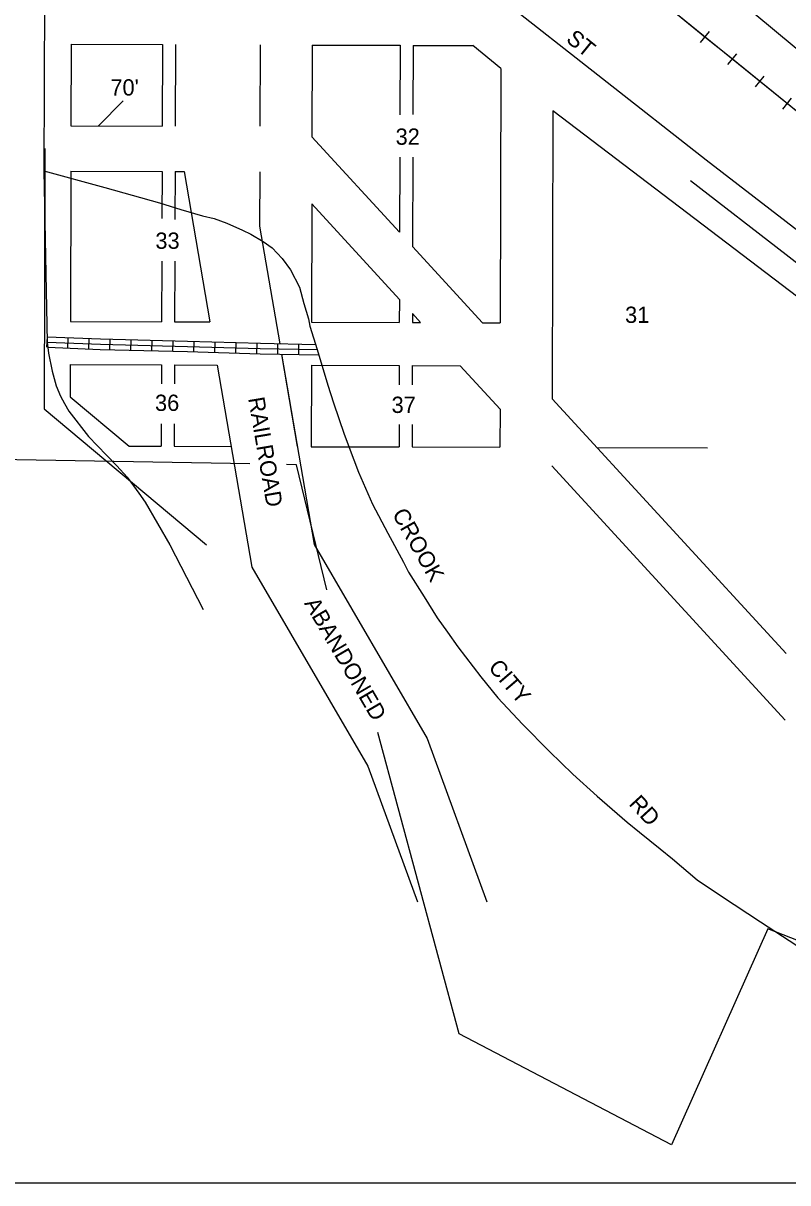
# Model space of a CAD drawing. Extents: x 398493 to 495599, y 16154787 to 16597406.
# Drawn here: x 429795 to 430968, y 16183829 to 16185610 of the extents above; entities that cross this region are included whole.
import ezdxf

# ---------------------------------------------------------------- set-up
doc = ezdxf.new("R2010")
doc.units = 0
for name, color, linetype in [('L11', 7, 'Continuous'), ('L13', 7, 'Continuous'), ('L18', 7, 'Continuous'), ('L2', 7, 'Continuous'), ('L23', 7, 'Continuous'), ('L3', 7, 'Continuous'), ('L5', 7, 'Continuous'), ('L9', 7, 'Continuous')]:
    doc.layers.add(name, color=color, linetype=linetype)

msp = doc.modelspace()

# ---------------------------------------------------------------- linework, layer by layer
at = {"layer": 'L11'}
for p, q in [((431009.4, 16185452.2), (429076.8, 16187021.5)), ((430834.6, 16185580.3), (430848.1, 16185597)), ((430876.6, 16185546.2), (430890.1, 16185562.8)), ((430918.6, 16185512.1), (430932.1, 16185528.7)), ((430960.6, 16185478), (430974.1, 16185494.6))]:
    msp.add_line(p, q, dxfattribs=at)
msp.add_lwpolyline([(431078.9, 16185395.7), (430883.3, 16185554.5), (430841.3, 16185588.6), (430799.3, 16185622.8), (430757.3, 16185656.9), (430715.3, 16185691), (430673.3, 16185725.1), (430631.3, 16185759.2), (430589.3, 16185793.3), (430547.3, 16185827.5), (430505.2, 16185861.6), (430463.2, 16185895.7), (430421.2, 16185929.8), (430379.2, 16185963.9), (430337.2, 16185998), (430295.2, 16186032.2), (430253.2, 16186066.3), (430211.2, 16186100.4), (430169.1, 16186134.5)], dxfattribs=at)
at = {"layer": 'L13'}
msp.add_line((424766.4, 16183828.8), (432724.1, 16183828.8), dxfattribs=at)
at = {"layer": 'L18'}
for p, q in [((430843.3, 16185399.2), (430391.4, 16185754.4)), ((430852.2, 16185679.4), (431079.2, 16185489.2)), ((429868.3, 16185577.4), (429867.9, 16185452.3)), ((429868.3, 16185577.4), (430008.3, 16185576.9)), ((430008.3, 16185576.9), (430007.9, 16185451.9)), ((430028.3, 16185576.9), (430027.9, 16185451.9)), ((430158.2, 16185576.5), (430157.9, 16185451.5)), ((430238.2, 16185576.3), (430237.8, 16185435.5)), ((430238.2, 16185576.3), (430373.2, 16185575.9)), ((430373.2, 16185575.9), (430372.9, 16185469.3)), ((430393.2, 16185575.8), (430392.9, 16185469.4)), ((430393.2, 16185575.8), (430484.7, 16185575.5)), ((430528.1, 16185540.2), (430484.7, 16185575.5)), ((430528.1, 16185540.2), (430527, 16185149.6)), ((430607.9, 16185475.4), (430606.7, 16185033.1)), ((430983.8, 16185188.9), (430607.9, 16185475.4)), ((429867.9, 16185452.3), (430007.9, 16185451.9)), ((430237.8, 16185435.5), (430372.4, 16185288.7)), ((430372.7, 16185404.1), (430372.4, 16185288.7)), ((430392.7, 16185404.1), (430392.4, 16185266.9)), ((429867.7, 16185382.4), (429867, 16185151.5)), ((429867.7, 16185382.4), (430007.7, 16185381.9)), ((430007.7, 16185381.9), (430007.5, 16185309.7)), ((430027.7, 16185381.9), (430027.5, 16185308.5)), ((430027.7, 16185381.9), (430041.7, 16185381.8)), ((430041.7, 16185381.8), (430081.2, 16185150.9)), ((430157.7, 16185381.5), (430157.4, 16185298.2)), ((430237.6, 16185332.2), (430237, 16185150.4)), ((430237.6, 16185332.2), (430372.1, 16185185.4)), ((430157.4, 16185298.2), (430188.3, 16185117.6)), ((430392.4, 16185266.9), (430499.8, 16185149.7)), ((430007.3, 16185244.5), (430007, 16185151.1)), ((430027.3, 16185244.5), (430027, 16185151)), ((430372.1, 16185185.4), (430372, 16185150)), ((429867, 16185151.5), (430007, 16185151.1)), ((430392.1, 16185163.7), (430392, 16185150)), ((430392.1, 16185163.7), (430404.7, 16185149.9)), ((430027, 16185151), (430081.2, 16185150.9)), ((430237, 16185150.4), (430372, 16185150)), ((430392, 16185150), (430404.7, 16185149.9)), ((430499.8, 16185149.7), (430527, 16185149.6)), ((430191.1, 16185101.5), (430241.1, 16184809)), ((430191.1, 16185101.2), (430215.3, 16184959.5)), ((429866.8, 16185085.5), (429866.7, 16185036.1)), ((429866.8, 16185085.5), (430006.8, 16185085.1)), ((430006.8, 16185085.1), (430006.7, 16185055.7)), ((430026.8, 16185085), (430026.7, 16185055.9)), ((430026.8, 16185085), (430092.5, 16185084.8)), ((430092.5, 16185084.8), (430145.6, 16184774.3)), ((430236.9, 16185084.4), (430236.5, 16184959.4)), ((430236.9, 16185084.4), (430371.8, 16185084)), ((430371.8, 16185084), (430371.8, 16185054.3)), ((430391.8, 16185084), (430465.3, 16185083.8)), ((430391.8, 16185084), (430391.8, 16185054.5)), ((430465.3, 16185083.8), (430526.7, 16185016.9)), ((429866.7, 16185036.1), (429957.2, 16184960.2)), ((430606.7, 16185033.1), (430965.7, 16184641.5)), ((430526.7, 16185016.9), (430526.5, 16184958.6)), ((430006.5, 16184994.7), (430006.4, 16184960.1)), ((430026.5, 16184994.7), (430026.4, 16184960)), ((430371.6, 16184993.3), (430371.5, 16184959)), ((430391.6, 16184993.3), (430391.5, 16184959)), ((429957.2, 16184960.2), (430006.4, 16184960.1)), ((430026.4, 16184960), (430113.9, 16184959.8)), ((430236.5, 16184959.4), (430371.5, 16184959)), ((430391.5, 16184959), (430526.5, 16184958.6)), ((430675.4, 16184958.2), (430845.3, 16184957.7)), ((430606.4, 16184929.9), (430964.5, 16184539.3))]:
    msp.add_line(p, q, dxfattribs=at)
for points in [[(431103.9, 16185197), (430990.4, 16185285.6), (430843.3, 16185399.2)], [(430241.1, 16184809), (430414.6, 16184511.4), (430506.6, 16184260.1)], [(430145.6, 16184774.3), (430323.8, 16184468.6), (430400.1, 16184260.2)]]:
    msp.add_lwpolyline(points, dxfattribs=at)
at = {"layer": 'L2'}
for p, q in [((430142.5, 16184932.8), (429535, 16184943.6)), ((430213.9, 16184931.5), (430199, 16184931.8)), ((430260.5, 16184739.3), (430213.9, 16184931.5)), ((430463.7, 16184057.8), (430339, 16184520.4)), ((430937.8, 16184219), (430789.8, 16183887.3)), ((431400.4, 16184035.3), (430937.8, 16184219)), ((430789.8, 16183887.3), (430463.7, 16184057.8))]:
    msp.add_line(p, q, dxfattribs=at)
at = {"layer": 'L23'}
msp.add_line((429948.1, 16185490.4), (429909.9, 16185452.2), dxfattribs=at)
at = {"layer": 'L3'}
msp.add_line((429836.3, 16188317.9), (429826.4, 16185383.2), dxfattribs=at)
for points in [[(429826.4, 16185383.2), (429831.3, 16185120), (429833.2, 16185103.2), (429839, 16185075.4), (429845, 16185053.1), (429852, 16185037), (429857.9, 16185025.9), (429864.8, 16185013.9), (429894.6, 16184974.8), (429922.3, 16184946.2), (429938.2, 16184930.1), (429954.2, 16184912.6), (429972, 16184888.2), (429981.9, 16184874.3), (430019.5, 16184808.6), (430045.2, 16184759.1), (430070.9, 16184709.5)], [(429826.4, 16185383.2), (429920.1, 16185357.7), (430003.9, 16185333.7), (430036.7, 16185323.8), (430069.6, 16185313.9), (430087.5, 16185309.6), (430107.3, 16185302.6), (430131.3, 16185292), (430144.2, 16185285.7), (430163.1, 16185274.5), (430176.9, 16185264.6), (430191.9, 16185248.6), (430204.8, 16185231.2), (430218.6, 16185204.6), (430225.5, 16185179.5), (430232.4, 16185155.8), (430234.4, 16185144.6), (430246.1, 16185108.4), (430262, 16185054), (430270.8, 16185026.8), (430287.5, 16184978.7), (430302.3, 16184939), (430309.1, 16184920.2), (430330.9, 16184871.3), (430354.6, 16184826.7), (430378.4, 16184782), (430386.3, 16184766.6), (430410.1, 16184728.9), (430429.9, 16184696.7), (430445.8, 16184674.4), (430461.7, 16184652.1), (430497.3, 16184606), (430523.2, 16184573.9), (430560.9, 16184533.3), (430602.6, 16184491.3), (430638.2, 16184456.4), (430676, 16184422.8), (430721.8, 16184382.9), (430740.6, 16184367.5), (430772.4, 16184341.6), (430791.3, 16184326.2), (430829.1, 16184294), (430866.8, 16184268.8)], [(431079.3, 16185165.5), (430965.8, 16185254), (430818.8, 16185367.6)], [(430866.8, 16184268.8), (430926.4, 16184229.5), (430982.2, 16184193.1), (431020.2, 16184169)]]:
    msp.add_lwpolyline(points, dxfattribs=at)
at = {"layer": 'L5'}
for p, q in [((429827.8, 16185417.5), (429826.7, 16185017.5)), ((429831, 16185112), (429831.6, 16185128.1)), ((429863.2, 16185110.7), (429863.8, 16185126.8)), ((429895.4, 16185109.4), (429896, 16185125.5)), ((429927.7, 16185108.4), (429928.1, 16185124.5)), ((429959.9, 16185107.6), (429960.3, 16185123.7)), ((429992.1, 16185106.8), (429992.5, 16185122.9)), ((430024.3, 16185106), (430024.7, 16185122.1)), ((430056.5, 16185105.1), (430056.9, 16185121.2)), ((430088.7, 16185104.2), (430089.2, 16185120.3)), ((430120.9, 16185103.3), (430121.4, 16185119.4)), ((430153.1, 16185102.3), (430153.6, 16185118.4)), ((430185.4, 16185101.6), (430185.7, 16185117.7)), ((430217.6, 16185100.9), (430217.9, 16185117)), ((429826.7, 16185017.5), (430076.1, 16184808.4))]:
    msp.add_line(p, q, dxfattribs=at)
for points in [[(429831.2, 16185128), (429913.4, 16185124.8), (430047, 16185121.5), (430158.7, 16185118.2), (430243.5, 16185116.4)], [(429831.3, 16185120), (429913.1, 16185116.8), (430046.8, 16185113.5), (430158.5, 16185110.2), (430246.1, 16185108.4)], [(429832.2, 16185112), (429912.9, 16185108.8), (430046.6, 16185105.5), (430158.3, 16185102.2), (430248.5, 16185100.3)]]:
    msp.add_lwpolyline(points, dxfattribs=at)

# ---------------------------------------------------------------- texts
at = {"layer": 'L11'}
for s, rotation, p in [('RAILROAD', 279.7084, (430139.8, 16185033.6)), ('ABANDONED', 300.2416, (430225.3, 16184718.8))]:
    msp.add_text(s, height=25, rotation=rotation, dxfattribs=at).set_placement(p)
at = {"layer": 'L23'}
for s, p in [("70'", (429928.4, 16185498.7)), ('32', (430366.3, 16185423.1)), ('33', (429997.5, 16185263.3)), ('31', (430718.6, 16185149.5)), ('36', (429996.9, 16185014.3)), ('37', (430360.1, 16185011.2))]:
    msp.add_text(s, height=25, dxfattribs=at).set_placement(p)
at = {"layer": 'L9'}
for s, rotation, p in [('ST', 320.9146, (430626.5, 16185582.7)), ('CROOK', 299.5112, (430360.3, 16184856.1)), ('CITY', 310.51, (430507.4, 16184619.6)), ('RD', 312.5112, (430723.3, 16184410.1))]:
    msp.add_text(s, height=25, rotation=rotation, dxfattribs=at).set_placement(p)

doc.saveas('drawing.dxf')
